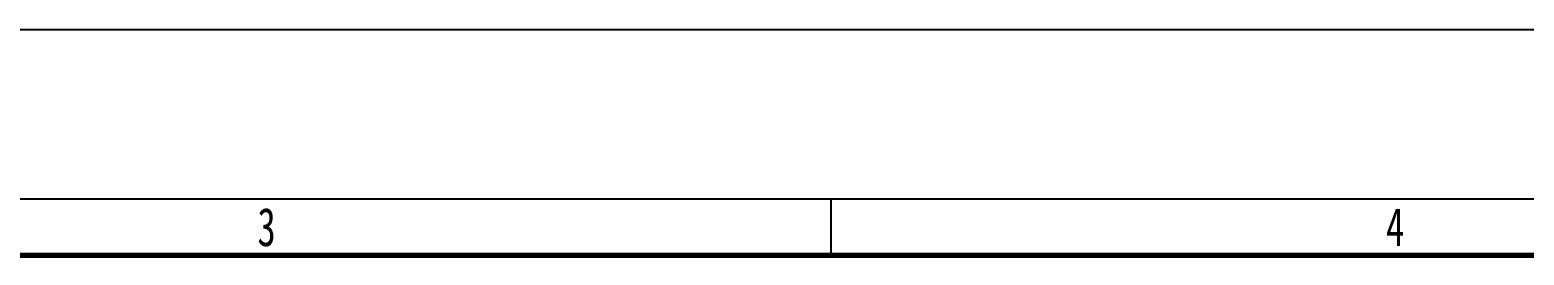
# Model space of a CAD drawing. Header units: inches. Extents: x 47316 to 59086, y 3141 to 11743.
# Drawn here: x 50496.8 to 50629.4, y 6439 to 6459 of the extents above; entities that cross this region are included whole.
import ezdxf

# ---------------------------------------------------------------- set-up
doc = ezdxf.new("R2010")
doc.units = ezdxf.units.IN
doc.header["$MEASUREMENT"] = 0
doc.styles.add('MtX_FangSong_GB2312', font='')
doc.styles.get('MtX_FangSong_GB2312').set_extended_font_data('FangSong_GB2312')

msp = doc.modelspace()

# ---------------------------------------------------------------- linework, layer by layer
at = {"color": 0}
for p, q in [((55003.93, 6459.03), (50247.93, 6459.03)), ((50267.93, 6444.03), (54956.93, 6444.03)), ((50567.93, 6439.03), (50567.93, 6444.03))]:
    msp.add_line(p, q, dxfattribs=at)
at = {"color": 0, "lineweight": 70}
msp.add_line((50267.93, 6439.03), (54983.93, 6439.03), dxfattribs=at)

# ---------------------------------------------------------------- texts
at = {"color": 0, "style": 'MtX_FangSong_GB2312', "width": 0.7}
for s, p in [('3', (50517.03, 6439.83)), ('4', (50617.13, 6439.83))]:
    msp.add_text(s, height=3.4, dxfattribs=at).set_placement(p)

doc.saveas('drawing.dxf')
